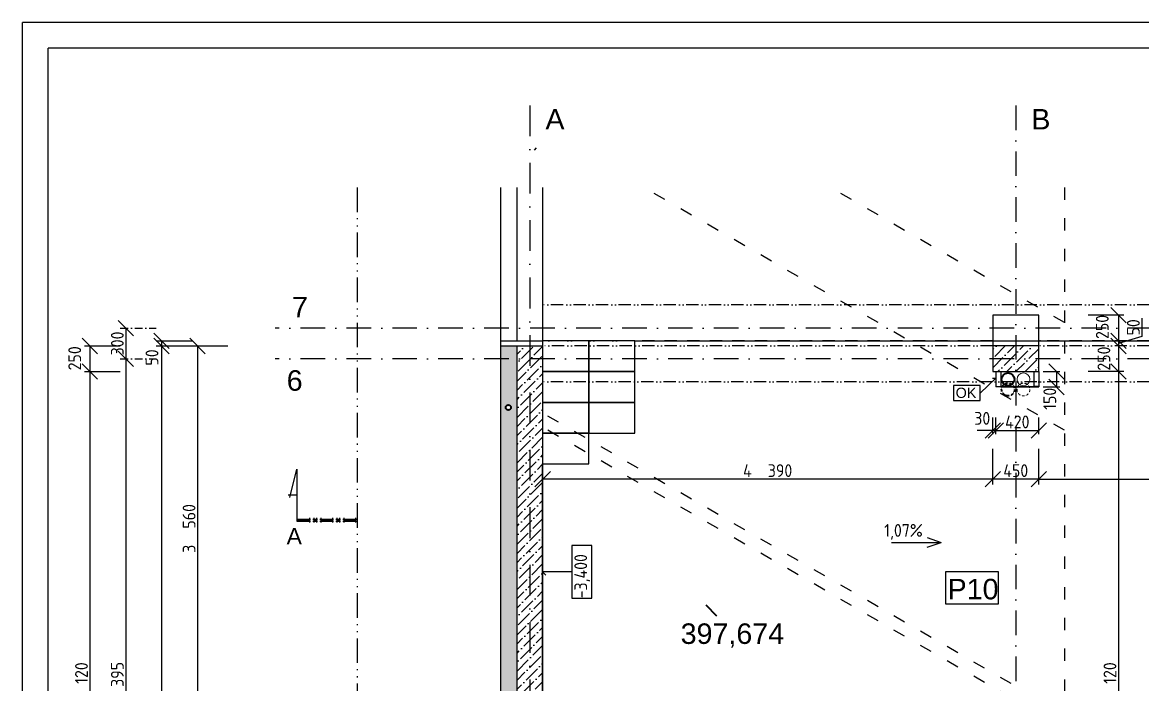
# Model space of a CAD drawing. Extents: x 4511820 to 5180432, y -1526536 to -944957.
# Drawn here: x 4975746 to 4986673, y -1402302 to -1395841 of the extents above; entities that cross this region are included whole.
import ezdxf

# ---------------------------------------------------------------- set-up
doc = ezdxf.new("R2010")
doc.units = 0
doc.header["$MEASUREMENT"] = 0
for name, pattern in [('ACAD_ISO03W100', [30, 12, -18]), ('ACAD_ISO12W100', [22, 12, -3, 0.5, -3, 0.5, -3]), ('BODKOCIARKOVANA_3', [5.6, 3, -1.3, 0, -1.3])]:
    doc.linetypes.add(name, pattern=pattern)
doc.layers.get('0').update_dxf_attribs({"linetype": 'CONTINUOUS'})
doc.layers.get('Defpoints').update_dxf_attribs({"color": 61, "linetype": 'CONTINUOUS'})
for name, color, linetype in [('HATCH', 7, 'CONTINUOUS'), ('KÓTY', 4, 'CONTINUOUS'), ('MÚRY', 1, 'CONTINUOUS'), ('osi', 253, 'CONTINUOUS'), ('Plochy', 41, 'CONTINUOUS'), ('POPIS', 7, 'CONTINUOUS'), ('POZEMOK', 7, 'CONTINUOUS'), ('TENKÁ', 7, 'CONTINUOUS'), ('tzb', 153, 'CONTINUOUS'), ('ZARIADENIE', 47, 'CONTINUOUS'), ('ŠRAFY', 82, 'CONTINUOUS')]:
    doc.layers.add(name, color=color, linetype=linetype)
doc.layers.add('zz-kanal-daždová', color=136, linetype='CONTINUOUS', lineweight=40)
doc.layers.add('zz-kanal-splaskova', color=37, linetype='CONTINUOUS', lineweight=18)
doc.styles.add('ARIAL', font='arial.ttf')
doc.styles.add('styl1', font='arial.ttf')
doc.styles.add('Style-Arial', font='arial.ttf')
doc.styles.add('STYLE1', font='isocp.shx')
doc.dimstyles.new('STANDARD-50', dxfattribs={"dimtxt": 125, "dimasz": 150, "dimexe": 10, "dimexo": 200, "dimgap": 20, "dimtad": 1, "dimdsep": 46, "dimlunit": 6, "dimtxsty": 'STYLE1', "dimblk1": 'OBLIQUE', "dimblk2": 'OBLIQUE', "dimsah": 1, "dimcen": 2.5, "dimse1": 1, "dimse2": 1, "dimadec": 0, "dimazin": 0, "dimtfac": 1, "dimtmove": 1, "dimatfit": 3, "dimldrblk": 'OBLIQUE', "dimfxl": 1, "dimtolj": 1, "dimtzin": 0, "dimarcsym": 0})
pattern_1 = [(45, (584112, 0), (33.1456304, 121.533978), [156.25, -31.25, 0, -31.25])]

# ---------------------------------------------------------------- blocks, each defined once
blk = doc.blocks.new('_OBLIQUE')
at = {"color": 0, "linetype": 'ByBlock'}
blk.add_line((-0.5, -0.5), (0.5, 0.5), dxfattribs=at)
blk = doc.blocks.new('*D13498')
at = {"layer": 'Defpoints', "color": 0}
for p in [(4979296, -1398823), (4976754, -1399123), (4979296, -1399123)]:
    blk.add_point(p, dxfattribs=at)
at = {"layer": 'KÓTY', "color": 0, "lineweight": -2}
blk.add_line((4976754, -1398823), (4976754, -1399123), dxfattribs=at)
at = {"layer": 'KÓTY', "color": 0, "linetype": 'ByBlock', "lineweight": -2, "xscale": 150, "yscale": 150, "zscale": 150}
for p, rotation in [((4976754, -1398823), 90), ((4976754, -1399123), 270)]:
    blk.add_blockref('_OBLIQUE', p, dxfattribs=dict(at, rotation=rotation))
at = {"layer": 'KÓTY', "color": 0, "insert": (4976672, -1398973), "char_height": 125, "attachment_point": 5, "rotation": 90, "style": 'STYLE1'}
blk.add_mtext('\\A1;300', dxfattribs=at)
blk = doc.blocks.new('*D13499')
at = {"layer": 'Defpoints', "color": 0}
for p in [(4977104, -1398998), (4979011, -1398948), (4979011, -1398998)]:
    blk.add_point(p, dxfattribs=at)
at = {"layer": 'KÓTY', "color": 0, "lineweight": -2}
blk.add_line((4977104, -1398948), (4977104, -1398998), dxfattribs=at)
at = {"layer": 'KÓTY', "color": 0, "linetype": 'ByBlock', "lineweight": -2, "xscale": 150, "yscale": 150, "zscale": 150}
for p, rotation in [((4977104, -1398948), 90), ((4977104, -1398998), 270)]:
    blk.add_blockref('_OBLIQUE', p, dxfattribs=dict(at, rotation=rotation))
at = {"layer": 'KÓTY', "color": 0, "insert": (4977010, -1399110), "char_height": 125, "attachment_point": 5, "rotation": 90, "style": 'STYLE1'}
blk.add_mtext('\\A1;50', dxfattribs=at)
blk = doc.blocks.new('*D13500')
at = {"layer": 'Defpoints', "color": 0}
for p in [(4980951, -1398998), (4976404, -1399248), (4980951, -1399248)]:
    blk.add_point(p, dxfattribs=at)
at = {"layer": 'KÓTY', "color": 0, "lineweight": -2}
blk.add_line((4976404, -1398998), (4976404, -1399248), dxfattribs=at)
at = {"layer": 'KÓTY', "color": 0, "linetype": 'ByBlock', "lineweight": -2, "xscale": 150, "yscale": 150, "zscale": 150}
for p, rotation in [((4976404, -1398998), 90), ((4976404, -1399248), 270)]:
    blk.add_blockref('_OBLIQUE', p, dxfattribs=dict(at, rotation=rotation))
at = {"layer": 'KÓTY', "color": 0, "insert": (4976256, -1399118), "char_height": 125, "attachment_point": 5, "rotation": 90, "style": 'STYLE1'}
blk.add_mtext('\\A1;250', dxfattribs=at)
blk = doc.blocks.new('*D13501')
at = {"layer": 'Defpoints', "color": 0}
for p in [(4980951, -1399248), (4976404, -1405368), (4980951, -1405368)]:
    blk.add_point(p, dxfattribs=at)
at = {"layer": 'KÓTY', "color": 0, "lineweight": -2}
blk.add_line((4976404, -1399248), (4976404, -1405368), dxfattribs=at)
at = {"layer": 'KÓTY', "color": 0, "linetype": 'ByBlock', "lineweight": -2, "xscale": 150, "yscale": 150, "zscale": 150}
for p, rotation in [((4976404, -1399248), 90), ((4976404, -1405368), 270)]:
    blk.add_blockref('_OBLIQUE', p, dxfattribs=dict(at, rotation=rotation))
at = {"layer": 'KÓTY', "color": 0, "insert": (4976322, -1402308), "char_height": 125, "attachment_point": 5, "rotation": 90, "style": 'STYLE1'}
blk.add_mtext('\\A1;6ﾠ120', dxfattribs=at)
blk = doc.blocks.new('*D13511')
at = {"layer": 'Defpoints', "color": 0}
for p in [(4980696, -1399123), (4976754, -1405518), (4980696, -1405518)]:
    blk.add_point(p, dxfattribs=at)
at = {"layer": 'KÓTY', "color": 0, "lineweight": -2}
blk.add_line((4976754, -1399123), (4976754, -1405518), dxfattribs=at)
at = {"layer": 'KÓTY', "color": 0, "linetype": 'ByBlock', "lineweight": -2, "xscale": 150, "yscale": 150, "zscale": 150}
for p, rotation in [((4976754, -1399123), 90), ((4976754, -1405518), 270)]:
    blk.add_blockref('_OBLIQUE', p, dxfattribs=dict(at, rotation=rotation))
at = {"layer": 'KÓTY', "color": 0, "insert": (4976672, -1402321), "char_height": 125, "attachment_point": 5, "rotation": 90, "style": 'STYLE1'}
blk.add_mtext('\\A1;6ﾠ395', dxfattribs=at)
blk = doc.blocks.new('*D13517')
at = {"layer": 'Defpoints', "color": 0}
for p in [(4979211, -1398998), (4977104, -1431808), (4982061, -1431808)]:
    blk.add_point(p, dxfattribs=at)
at = {"layer": 'KÓTY', "color": 0, "lineweight": -2}
blk.add_line((4977104, -1398998), (4977104, -1431808), dxfattribs=at)
at = {"layer": 'KÓTY', "color": 0, "linetype": 'ByBlock', "lineweight": -2, "xscale": 150, "yscale": 150, "zscale": 150}
for p, rotation in [((4977104, -1398998), 90), ((4977104, -1431808), 270)]:
    blk.add_blockref('_OBLIQUE', p, dxfattribs=dict(at, rotation=rotation))
at = {"layer": 'KÓTY', "color": 0, "insert": (4977022, -1415403), "char_height": 125, "attachment_point": 5, "rotation": 90, "style": 'STYLE1'}
blk.add_mtext('\\A1;32ﾠ810', dxfattribs=at)
blk = doc.blocks.new('*D13519')
at = {"layer": 'Defpoints', "color": 0}
for p in [(4980571, -1398998), (4977454, -1402558), (4980571, -1402558)]:
    blk.add_point(p, dxfattribs=at)
at = {"layer": 'KÓTY', "color": 0, "lineweight": -2}
blk.add_line((4977454, -1398998), (4977454, -1402558), dxfattribs=at)
at = {"layer": 'KÓTY', "color": 0, "linetype": 'ByBlock', "lineweight": -2, "xscale": 150, "yscale": 150, "zscale": 150}
for p, rotation in [((4977454, -1398998), 90), ((4977454, -1402558), 270)]:
    blk.add_blockref('_OBLIQUE', p, dxfattribs=dict(at, rotation=rotation))
at = {"layer": 'KÓTY', "color": 0, "insert": (4977372, -1400778), "char_height": 125, "attachment_point": 5, "rotation": 90, "style": 'STYLE1'}
blk.add_mtext('\\A1;3ﾠ560', dxfattribs=at)
blk = doc.blocks.new('*D21905')
at = {"layer": 'Defpoints', "color": 0}
for p in [(4985661, -1398524), (4989161, -1398524), (4989161, -1400297)]:
    blk.add_point(p, dxfattribs=at)
at = {"layer": 'KÓTY', "color": 0, "lineweight": -2, "ltscale": 25}
blk.add_line((4985661, -1400297), (4989161, -1400297), dxfattribs=at)
at = {"layer": 'KÓTY', "color": 0, "linetype": 'ByBlock', "lineweight": -2, "xscale": 150, "yscale": 150, "zscale": 150, "rotation": 180}
blk.add_blockref('_OBLIQUE', (4985661, -1400297), dxfattribs=at)
at = {"layer": 'KÓTY', "color": 0, "linetype": 'ByBlock', "lineweight": -2, "xscale": 150, "yscale": 150, "zscale": 150}
blk.add_blockref('_OBLIQUE', (4989161, -1400297), dxfattribs=at)
at = {"layer": 'KÓTY', "color": 0, "insert": (4987799, -1400209), "char_height": 125, "attachment_point": 5, "style": 'STYLE1'}
blk.add_mtext('\\A1;3ﾠ500', dxfattribs=at)
blk = doc.blocks.new('*D21906')
at = {"layer": 'Defpoints', "color": 0}
for p in [(4985211, -1398524), (4985661, -1398524), (4985211, -1400297)]:
    blk.add_point(p, dxfattribs=at)
at = {"layer": 'KÓTY', "color": 0, "lineweight": -2, "ltscale": 25}
blk.add_line((4985661, -1400297), (4985211, -1400297), dxfattribs=at)
at = {"layer": 'KÓTY', "color": 0, "linetype": 'ByBlock', "lineweight": -2, "xscale": 150, "yscale": 150, "zscale": 150, "rotation": 180}
blk.add_blockref('_OBLIQUE', (4985211, -1400297), dxfattribs=at)
at = {"layer": 'KÓTY', "color": 0, "linetype": 'ByBlock', "lineweight": -2, "xscale": 150, "yscale": 150, "zscale": 150}
blk.add_blockref('_OBLIQUE', (4985661, -1400297), dxfattribs=at)
at = {"layer": 'KÓTY', "color": 0, "insert": (4985436, -1400214), "char_height": 125, "attachment_point": 5, "style": 'STYLE1'}
blk.add_mtext('\\A1;450', dxfattribs=at)
blk = doc.blocks.new('*D21907')
at = {"layer": 'Defpoints', "color": 0}
for p in [(4980821, -1398524), (4985211, -1398524), (4980821, -1400297)]:
    blk.add_point(p, dxfattribs=at)
at = {"layer": 'KÓTY', "color": 0, "lineweight": -2, "ltscale": 25}
blk.add_line((4985211, -1400297), (4980821, -1400297), dxfattribs=at)
at = {"layer": 'KÓTY', "color": 0, "linetype": 'ByBlock', "lineweight": -2, "xscale": 150, "yscale": 150, "zscale": 150, "rotation": 180}
blk.add_blockref('_OBLIQUE', (4980821, -1400297), dxfattribs=at)
at = {"layer": 'KÓTY', "color": 0, "linetype": 'ByBlock', "lineweight": -2, "xscale": 150, "yscale": 150, "zscale": 150}
blk.add_blockref('_OBLIQUE', (4985211, -1400297), dxfattribs=at)
at = {"layer": 'KÓTY', "color": 0, "insert": (4983016, -1400214), "char_height": 125, "attachment_point": 5, "style": 'STYLE1'}
blk.add_mtext('\\A1;4ﾠ390', dxfattribs=at)
blk = doc.blocks.new('*D21908')
at = {"layer": 'Defpoints', "color": 0}
for p in [(4985864, -1398698), (4985864, -1398948), (4986438, -1398948)]:
    blk.add_point(p, dxfattribs=at)
at = {"layer": 'KÓTY', "color": 0, "lineweight": -2}
blk.add_line((4986438, -1398698), (4986438, -1398948), dxfattribs=at)
at = {"layer": 'KÓTY', "color": 0, "linetype": 'ByBlock', "lineweight": -2, "xscale": 150, "yscale": 150, "zscale": 150}
for p, rotation in [((4986438, -1398698), 90), ((4986438, -1398948), 270)]:
    blk.add_blockref('_OBLIQUE', p, dxfattribs=dict(at, rotation=rotation))
at = {"layer": 'KÓTY', "color": 0, "insert": (4986280, -1398812), "char_height": 125, "attachment_point": 5, "rotation": 90, "style": 'STYLE1'}
blk.add_mtext('\\A1;250', dxfattribs=at)
blk = doc.blocks.new('*D21909')
at = {"layer": 'Defpoints', "color": 0}
for p in [(4985864, -1398948), (4985864, -1398998), (4986438, -1398998)]:
    blk.add_point(p, dxfattribs=at)
at = {"layer": 'KÓTY', "color": 0, "lineweight": -2}
for p, q in [((4986665, -1398727), (4986665, -1398905)), ((4986665, -1398905), (4986438, -1398973)), ((4986438, -1398948), (4986438, -1398998))]:
    blk.add_line(p, q, dxfattribs=at)
at = {"layer": 'KÓTY', "color": 0, "linetype": 'ByBlock', "lineweight": -2, "xscale": 150, "yscale": 150, "zscale": 150}
for p, rotation in [((4986438, -1398948), 90), ((4986438, -1398998), 270)]:
    blk.add_blockref('_OBLIQUE', p, dxfattribs=dict(at, rotation=rotation))
at = {"layer": 'KÓTY', "color": 0, "insert": (4986583, -1398816), "char_height": 125, "attachment_point": 5, "rotation": 90, "style": 'STYLE1'}
blk.add_mtext('\\A1;50', dxfattribs=at)
blk = doc.blocks.new('*D21910')
at = {"layer": 'Defpoints', "color": 0}
for p in [(4985864, -1398998), (4985864, -1399248), (4986438, -1399248)]:
    blk.add_point(p, dxfattribs=at)
at = {"layer": 'KÓTY', "color": 0, "lineweight": -2}
blk.add_line((4986438, -1398998), (4986438, -1399248), dxfattribs=at)
at = {"layer": 'KÓTY', "color": 0, "linetype": 'ByBlock', "lineweight": -2, "xscale": 150, "yscale": 150, "zscale": 150}
for p, rotation in [((4986438, -1398998), 90), ((4986438, -1399248), 270)]:
    blk.add_blockref('_OBLIQUE', p, dxfattribs=dict(at, rotation=rotation))
at = {"layer": 'KÓTY', "color": 0, "insert": (4986296, -1399121), "char_height": 125, "attachment_point": 5, "rotation": 90, "style": 'STYLE1'}
blk.add_mtext('\\A1;250', dxfattribs=at)
blk = doc.blocks.new('*D21911')
at = {"layer": 'Defpoints', "color": 0}
for p in [(4985661, -1399248), (4985661, -1405368), (4986438, -1405368)]:
    blk.add_point(p, dxfattribs=at)
at = {"layer": 'KÓTY', "color": 0, "lineweight": -2}
blk.add_line((4986438, -1399248), (4986438, -1405368), dxfattribs=at)
at = {"layer": 'KÓTY', "color": 0, "linetype": 'ByBlock', "lineweight": -2, "xscale": 150, "yscale": 150, "zscale": 150}
for p, rotation in [((4986438, -1399248), 90), ((4986438, -1405368), 270)]:
    blk.add_blockref('_OBLIQUE', p, dxfattribs=dict(at, rotation=rotation))
at = {"layer": 'KÓTY', "color": 0, "insert": (4986355, -1402308), "char_height": 125, "attachment_point": 5, "rotation": 90, "style": 'STYLE1'}
blk.add_mtext('\\A1;6ﾠ120', dxfattribs=at)
blk = doc.blocks.new('*D55302')
at = {"layer": 'Defpoints', "color": 0}
for p in [(4985241, -1399248), (4985661, -1399248), (4985661, -1399822)]:
    blk.add_point(p, dxfattribs=at)
at = {"layer": 'KÓTY', "color": 0, "lineweight": -2}
blk.add_line((4985241, -1399822), (4985661, -1399822), dxfattribs=at)
at = {"layer": 'KÓTY', "color": 0, "linetype": 'ByBlock', "lineweight": -2, "xscale": 150, "yscale": 150, "zscale": 150, "rotation": 180}
blk.add_blockref('_OBLIQUE', (4985241, -1399822), dxfattribs=at)
at = {"layer": 'KÓTY', "color": 0, "linetype": 'ByBlock', "lineweight": -2, "xscale": 150, "yscale": 150, "zscale": 150}
blk.add_blockref('_OBLIQUE', (4985661, -1399822), dxfattribs=at)
at = {"layer": 'KÓTY', "color": 0, "insert": (4985451, -1399739), "char_height": 125, "attachment_point": 5, "style": 'STYLE1'}
blk.add_mtext('\\A1;420', dxfattribs=at)
blk = doc.blocks.new('*D55303')
at = {"layer": 'Defpoints', "color": 0}
for p in [(4985211, -1399248), (4985241, -1399248), (4985211, -1399822)]:
    blk.add_point(p, dxfattribs=at)
at = {"layer": 'KÓTY', "color": 0, "lineweight": -2}
for p, q in [((4985211, -1399822), (4985061, -1399822)), ((4985241, -1399822), (4985211, -1399822)), ((4985241, -1399822), (4985391, -1399822))]:
    blk.add_line(p, q, dxfattribs=at)
at = {"layer": 'KÓTY', "color": 0, "linetype": 'ByBlock', "lineweight": -2, "xscale": 150, "yscale": 150, "zscale": 150}
blk.add_blockref('_OBLIQUE', (4985211, -1399822), dxfattribs=at)
at = {"layer": 'KÓTY', "color": 0, "linetype": 'ByBlock', "lineweight": -2, "xscale": 150, "yscale": 150, "zscale": 150, "rotation": 180}
blk.add_blockref('_OBLIQUE', (4985241, -1399822), dxfattribs=at)
at = {"layer": 'KÓTY', "color": 0, "insert": (4985109, -1399704), "char_height": 125, "attachment_point": 5, "style": 'STYLE1'}
blk.add_mtext('\\A1;30', dxfattribs=at)
blk = doc.blocks.new('*D55304')
at = {"layer": 'Defpoints', "color": 0}
for p in [(4985211, -1399248), (4985661, -1399398), (4985834, -1399398)]:
    blk.add_point(p, dxfattribs=at)
at = {"layer": 'KÓTY', "color": 0, "lineweight": -2}
blk.add_line((4985834, -1399248), (4985834, -1399398), dxfattribs=at)
at = {"layer": 'KÓTY', "color": 0, "linetype": 'ByBlock', "lineweight": -2, "xscale": 150, "yscale": 150, "zscale": 150}
for p, rotation in [((4985834, -1399248), 90), ((4985834, -1399398), 270)]:
    blk.add_blockref('_OBLIQUE', p, dxfattribs=dict(at, rotation=rotation))
at = {"layer": 'KÓTY', "color": 0, "insert": (4985768, -1399513), "char_height": 125, "attachment_point": 5, "rotation": 90, "style": 'STYLE1'}
blk.add_mtext('\\A1;150', dxfattribs=at)

msp = doc.modelspace()

# ---------------------------------------------------------------- hatches: boundary and pattern name
at = {"layer": 'HATCH'}
h = msp.add_hatch(color=256, dxfattribs=at)
h.dxf.hatch_style = 1
h.paths.add_polyline_path([(4985291, -1399398.048), (4985291, -1399393.048), (4985246, -1399393.048), (4985246, -1399348.048), (4985241, -1399348.048), (4985241, -1399398.048)])
h = msp.add_hatch(color=256, dxfattribs=at)
h.dxf.hatch_style = 1
h.paths.add_polyline_path([(4985611, -1399398.048), (4985611, -1399393.048), (4985656, -1399393.048), (4985656, -1399348.048), (4985661, -1399348.048), (4985661, -1399398.048)])
at = {"layer": 'TENKÁ'}
h = msp.add_hatch(color=256, dxfattribs=at)
h.dxf.hatch_style = 1
h.paths.add_polyline_path([(4978545.262, -1400706.757), (4978422.362, -1400706.757), (4978422.362, -1400686.057), (4978545.262, -1400686.057)])
h = msp.add_hatch(color=256, dxfattribs=at)
h.dxf.hatch_style = 1
h.paths.add_polyline_path([(4978589.162, -1400706.757), (4978589.162, -1400686.057), (4978613.362, -1400686.057), (4978613.362, -1400706.757)])
h = msp.add_hatch(color=256, dxfattribs=at)
h.dxf.hatch_style = 1
h.paths.add_polyline_path([(4978770.162, -1400706.757), (4978657.262, -1400706.757), (4978657.262, -1400686.057), (4978770.162, -1400686.057)])
h = msp.add_hatch(color=256, dxfattribs=at)
h.dxf.hatch_style = 1
h.paths.add_polyline_path([(4978814.062, -1400706.757), (4978814.062, -1400686.057), (4978838.262, -1400686.057), (4978838.262, -1400706.757)])
h = msp.add_hatch(color=256, dxfattribs=at)
h.dxf.hatch_style = 1
h.paths.add_polyline_path([(4978882.162, -1400706.757), (4978882.162, -1400686.057), (4978995.062, -1400686.057), (4978995.062, -1400706.757)])
at = {"layer": 'ŠRAFY'}
h = msp.add_hatch(dxfattribs=at)
h.set_pattern_fill('HEX', color=256, scale=200)
h.set_pattern_definition([(0, (9e-09, -175781), (0, 43.3012702), [25, -50]), (120, (9e-09, -175781), (-37.5, -21.6506351), [25, -50]), (60, (25, -175781), (-37.5, 21.6506351), [25, -50])])
h.paths.add_polyline_path([(4980411, -1398998.048), (4980411, -1402608.048), (4980531, -1402608.048), (4980571, -1402608.048), (4980571, -1402558.048), (4980571, -1398998.048)])
h.paths.add_polyline_path([(4980511, -1399598.048, 1), (4980461, -1399598.048, 1)], flags=16)
h = msp.add_hatch(dxfattribs=at)
h.set_pattern_fill('ANSI36', color=256, scale=500)
h.set_pattern_definition(pattern_1)
h.paths.add_polyline_path([(4980821, -1399348.048), (4980821, -1398998.048), (4980571, -1398998.048), (4980571, -1402558.048), (4980821, -1402558.048), (4980821, -1402342.424), (4980821, -1401215.208)])
h = msp.add_hatch(dxfattribs=at)
h.set_pattern_fill('ANSI36', color=256, scale=500)
h.set_pattern_definition(pattern_1)
h.paths.add_polyline_path([(4985211, -1399248.048), (4985291, -1399248.048), (4985581, -1399248.048), (4985661, -1399248.048), (4985661, -1398998.048), (4985211, -1398998.048)])

# ---------------------------------------------------------------- linework, layer by layer
at = {"layer": 'KÓTY', "ltscale": 0.25}
for p, q in [((4986491, -1398698.048), (4986141, -1398698.048)), ((4986491, -1399248.048), (4986141, -1399248.048))]:
    msp.add_line(p, q, dxfattribs=at)
at = {"layer": 'KÓTY', "linetype": 'BODKOCIARKOVANA_3', "ltscale": 25}
for p, q in [((4976701.097, -1398823.048), (4977051.097, -1398823.048)), ((4976701.097, -1399123.048), (4977051.097, -1399123.048))]:
    msp.add_line(p, q, dxfattribs=at)
at = {"layer": 'KÓTY', "ltscale": 25}
for p, q in [((4976351.097, -1398998.048), (4976701.097, -1398998.048)), ((4977051.097, -1398948.048), (4977401.097, -1398948.048)), ((4977051.097, -1398998.048), (4977401.097, -1398998.048)), ((4977401.097, -1398998.048), (4977751.097, -1398998.048)), ((4976351.097, -1399248.048), (4976701.097, -1399248.048)), ((4985211, -1400349.903), (4985211, -1399999.903)), ((4985661, -1400349.903), (4985661, -1399999.903))]:
    msp.add_line(p, q, dxfattribs=at)
at = {"layer": 'KÓTY'}
for p, q in [((4985241, -1399311.68), (4985088.265, -1399457.655)), ((4985208.759, -1399311.68), (4985241, -1399311.68)), ((4985703.541, -1399248.048), (4985866.163, -1399248.048)), ((4985703.541, -1399398.048), (4985866.163, -1399398.048)), ((4985211, -1399858.344), (4985211, -1399695.722)), ((4985241, -1399858.344), (4985241, -1399695.722)), ((4985661, -1399858.344), (4985661, -1399695.722))]:
    msp.add_line(p, q, dxfattribs=at)
at = {"layer": 'MÚRY'}
for p, q in [((4980411, -1397450.857), (4980411, -1402608.048)), ((4980821, -1397450.857), (4980821, -1402608.048))]:
    msp.add_line(p, q, dxfattribs=at)
for points in [[(4985661, -1398698.048), (4985211, -1398698.048), (4985211, -1398948.048), (4985661, -1398948.048)], [(4985661, -1398998.048), (4985211, -1398998.048), (4985211, -1399248.048), (4985661, -1399248.048)]]:
    msp.add_lwpolyline(points, close=True, dxfattribs=at)
at = {"layer": 'osi', "linetype": 'BODKOCIARKOVANA_3', "ltscale": 100}
msp.add_line((4980696, -1396650.857), (4980696, -1434168.048), dxfattribs=at)
at = {"layer": 'osi', "linetype": 'BODKOCIARKOVANA_3', "ltscale": 80}
for p, q in [((4985436, -1396650.857), (4985436, -1434168.048)), ((5041881, -1398823.048), (4978211, -1398823.048)), ((5041881, -1399123.048), (4978211, -1399123.048))]:
    msp.add_line(p, q, dxfattribs=at)
at = {"layer": 'Plochy'}
for points in [[(4981271, -1398948.048), (4980821, -1398948.048), (4980821, -1399248.048), (4981271, -1399248.048)], [(4981721, -1398948.048), (4981271, -1398948.048), (4981271, -1399248.048), (4981721, -1399248.048)], [(4981271, -1399248.048), (4980821, -1399248.048), (4980821, -1399548.048), (4981271, -1399548.048)], [(4981721, -1399248.048), (4981271, -1399248.048), (4981271, -1399548.048), (4981721, -1399548.048)], [(4981271, -1399548.048), (4980821, -1399548.048), (4980821, -1399848.048), (4981271, -1399848.048)], [(4981721, -1399548.048), (4981271, -1399548.048), (4981271, -1399848.048), (4981721, -1399848.048)], [(4981271, -1399848.048), (4980821, -1399848.048), (4980821, -1400148.048), (4981271, -1400148.048)]]:
    msp.add_lwpolyline(points, close=True, dxfattribs=at)
msp.add_lwpolyline([(4980821, -1431558.048), (4980821, -1400148.048), (4981271, -1400148.048), (4981271, -1399848.048), (4981721, -1399848.048), (4981721, -1398948.048), (4985211, -1398948.048), (4985211, -1399248.048), (4985661, -1399248.048), (4985661, -1398948.048), (4989161, -1398948.048), (4989161, -1399248.048), (4989611, -1399248.048), (4989611, -1398948.048), (4994001, -1398948.048), (4994001, -1415508.048)], dxfattribs=at)
at = {"layer": 'POPIS', "color": 8, "ltscale": 0.25}
msp.add_lwpolyline([(4985268.39, -1401200.9), (4984751.99, -1401200.9), (4984751.99, -1401513.1), (4985268.39, -1401513.1)], close=True, dxfattribs=at)
at = {"layer": 'POZEMOK', "linetype": 'ACAD_ISO03W100', "ltscale": 10}
for p, q in [((4985911, -1399820.232), (4981807.122, -1397450.857)), ((4985911, -1398769.82), (4983626.489, -1397450.857)), ((4985911, -1397450.857), (4985911, -1431503.32)), ((4985911, -1402591.513), (4980821, -1399652.8)), ((4985911, -1402730.077), (4980821, -1399791.364))]:
    msp.add_line(p, q, dxfattribs=at)
at = {"layer": 'TENKÁ', "color": 7}
for p, q in [((4975746, -1436478.808), (4975746, -1395840.921)), ((5054537, -1395840.921), (4975746, -1395840.921)), ((4975996, -1436228.808), (4975996, -1396090.921)), ((5054287, -1396090.921), (4975996, -1396090.921))]:
    msp.add_line(p, q, dxfattribs=at)
at = {"layer": 'TENKÁ', "linetype": 'ACAD_ISO12W100', "ltscale": 20}
msp.add_line((4979011, -1397450.857), (4979011, -1433368.048), dxfattribs=at)
at = {"layer": 'TENKÁ'}
for p, q in [((4980571, -1398948.048), (4980571, -1397450.857)), ((4980411, -1398948.048), (4980821, -1398948.048)), ((4980411, -1398998.048), (4980821, -1398998.048)), ((4980571, -1402608.048), (4980571, -1398998.048)), ((4985241, -1399248.048), (4985241, -1399398.048)), ((4985291, -1399248.048), (4985291, -1399398.048)), ((4985611, -1399248.048), (4985611, -1399398.048)), ((4985661, -1399248.048), (4985661, -1399398.048)), ((4985291, -1399398.048), (4985241, -1399398.048)), ((4985246, -1399393.048), (4985291, -1399393.048)), ((4985291, -1399393.048), (4985291, -1399398.048)), ((4985291, -1399393.048), (4985611, -1399393.048)), ((4985291, -1399398.048), (4985611, -1399398.048)), ((4985656, -1399393.048), (4985611, -1399393.048)), ((4985611, -1399393.048), (4985611, -1399398.048)), ((4985611, -1399398.048), (4985661, -1399398.048)), ((4985656, -1399348.048), (4985661, -1399348.048)), ((4978355.862, -1400477.657), (4978422.362, -1400198.757)), ((4978422.362, -1400198.757), (4978422.362, -1400706.757)), ((4978422.362, -1400452.757), (4978339.762, -1400452.757)), ((4978422.362, -1400686.057), (4978555.262, -1400686.057)), ((4978422.362, -1400706.757), (4978555.262, -1400706.757)), ((4978545.262, -1400673.057), (4978545.262, -1400718.657)), ((4978579.162, -1400686.057), (4978623.362, -1400686.057)), ((4978579.162, -1400706.757), (4978623.362, -1400706.757)), ((4978589.162, -1400673.057), (4978589.162, -1400718.657)), ((4978613.362, -1400673.057), (4978613.362, -1400718.657)), ((4978647.262, -1400686.057), (4978780.162, -1400686.057)), ((4978647.262, -1400706.757), (4978780.162, -1400706.757)), ((4978657.262, -1400673.057), (4978657.262, -1400718.657)), ((4978770.162, -1400673.057), (4978770.162, -1400718.657)), ((4978804.062, -1400686.057), (4978848.262, -1400686.057)), ((4978804.062, -1400706.757), (4978848.262, -1400706.757)), ((4978814.062, -1400673.057), (4978814.062, -1400718.657)), ((4978838.262, -1400673.057), (4978838.262, -1400718.657)), ((4978872.162, -1400686.057), (4979005.062, -1400686.057)), ((4978872.162, -1400706.757), (4979005.062, -1400706.757)), ((4978882.162, -1400673.057), (4978882.162, -1400718.657)), ((4978995.062, -1400673.057), (4978995.062, -1400718.657)), ((4984573, -1400867.5), (4984707, -1400914.5)), ((4984224.5, -1400914.5), (4984707, -1400914.5)), ((4984573, -1400961.5), (4984707, -1400914.5))]:
    msp.add_line(p, q, dxfattribs=at)
at = {"layer": 'TENKÁ', "linetype": 'ACAD_ISO12W100', "ltscale": 10}
for p, q in [((4994001, -1398598.048), (4980821, -1398598.048)), ((4985211, -1398948.048), (4980821, -1398948.048)), ((4985211, -1398998.048), (4980821, -1398998.048)), ((4989161, -1398948.048), (4985661, -1398948.048)), ((4989161, -1398998.048), (4985661, -1398998.048)), ((4994001, -1399348.048), (4980821, -1399348.048))]:
    msp.add_line(p, q, dxfattribs=at)
at = {"layer": 'TENKÁ', "ltscale": 0.25}
for p in [(4981104.75, -1401201.825), (4980850.5, -1401235.223)]:
    msp.add_line(p, (4980821, -1401201.825), dxfattribs=at)
at = {"layer": 'TENKÁ'}
msp.add_lwpolyline([(4985088.265, -1399383.873), (4984828.678, -1399383.873), (4984828.678, -1399531.436), (4985088.265, -1399531.436)], close=True, dxfattribs=at)
at = {"layer": 'TENKÁ', "ltscale": 0.25}
msp.add_lwpolyline([(4981301, -1400944.509), (4981104.75, -1400944.509), (4981104.75, -1401459.141), (4981301, -1401459.141)], close=True, dxfattribs=at)
at = {"layer": 'tzb'}
msp.add_circle((4980486, -1399598.048), 25, dxfattribs=at)
at = {"layer": 'ZARIADENIE', "ltscale": 0.25}
msp.add_line((4980756.751, -1397063.958), (4980736.924, -1397086.473), dxfattribs=at)
at = {"layer": 'zz-kanal-daždová'}
msp.add_line((4982411.507, -1401523.556), (4982518.132, -1401630.18), dxfattribs=at)
for centre, radius in [((4985361, -1399323.048), 62.5), ((4980486, -1399598.048), 25)]:
    msp.add_circle(centre, radius, dxfattribs=at)
at = {"layer": 'zz-kanal-daždová', "linetype": 'ACAD_ISO12W100', "ltscale": 2}
msp.add_circle((4985361, -1399423.048), 62.5, dxfattribs=at)
at = {"layer": 'zz-kanal-splaskova'}
msp.add_circle((4985511, -1399323.048), 62.5, dxfattribs=at)
at = {"layer": 'zz-kanal-splaskova', "linetype": 'ACAD_ISO12W100', "ltscale": 2}
msp.add_circle((4985511, -1399423.048), 62.5, dxfattribs=at)

# ---------------------------------------------------------------- texts
at = {"layer": 'Plochy', "style": 'Style-Arial'}
msp.add_text('397,674', height=200, dxfattribs=at).set_placement((4982166.966, -1401904.714))
at = {"layer": 'POPIS', "color": 8, "ltscale": 0.25, "style": 'Style-Arial'}
msp.add_text('P10', height=200, dxfattribs=at).set_placement((4984770.856, -1401469.864))
at = {"layer": 'TENKÁ', "ltscale": 0.25}
for s, height, style, p in [('A', 200, 'styl1', (4980848.054, -1396885.357)), ('B', 200, 'styl1', (4985588.054, -1396885.357)), ('7', 200, 'styl1', (4978376.054, -1398718.645)), ('6', 200, 'styl1', (4978324.054, -1399434.626)), ('1,07%', 125, 'STYLE1', (4984153.082, -1400859.789)), ('A', 160, 'styl1', (4978323.473, -1400933.411))]:
    msp.add_text(s, height=height, dxfattribs=dict(at, style=style)).set_placement(p)
at = {"layer": 'TENKÁ', "style": 'ARIAL'}
msp.add_text('OK', height=100, dxfattribs=at).set_placement((4984849.588, -1399504.765))
at = {"layer": 'TENKÁ', "ltscale": 0.25, "style": 'STYLE1'}
msp.add_text('-3,400', height=125, rotation=90, dxfattribs=at).set_placement((4981254.951, -1401460.251))

# ---------------------------------------------------------------- dimensions: what is measured, and where the dimension line sits
at = {"layer": 'KÓTY', "ltscale": 25}
for base, p1, p2, picture, middle in [((4980821, -1400296.5), (4985211, -1398524.048), (4980821, -1398524.048), '*D21907', (4983016, -1400213.957)), ((4985211, -1400296.5), (4985661, -1398524.048), (4985211, -1398524.048), '*D21906', (4985436, -1400214))]:
    dim = msp.add_linear_dim(base=base, p1=p1, p2=p2, dimstyle='STANDARD-50', dxfattribs=at)
    dim.commit()
    dim.dimension.update_dxf_attribs({"geometry": picture, "text_midpoint": middle})
dim = msp.add_linear_dim(base=(4989161, -1400296.5), p1=(4985661, -1398524.048), p2=(4989161, -1398524.048), dimstyle='STANDARD-50', dxfattribs=at)
dim.commit()
dim.dimension.update_dxf_attribs({"geometry": '*D21905', "text_midpoint": (4987799, -1400292), "dimtype": 160})
at = {"layer": 'KÓTY'}
for base, p1, p2, picture, middle in [((4986437.597, -1398948.048), (4985863.597, -1398698.048), (4985863.597, -1398948.048), '*D21908', (4986362.597, -1398812)), ((4977104.5, -1398998.048), (4979011, -1398948.048), (4979011, -1398998.048), '*D13499', (4977092.5, -1399109.857)), ((4976404.5, -1399248.048), (4980951, -1398998.048), (4980951, -1399248.048), '*D13500', (4976338.5, -1399117.857)), ((4986437.597, -1399248.048), (4985863.597, -1398998.048), (4985863.597, -1399248.048), '*D21910', (4986378.097, -1399121))]:
    dim = msp.add_linear_dim(base=base, p1=p1, p2=p2, angle=90, dimstyle='STANDARD-50', dxfattribs=at)
    dim.commit()
    dim.dimension.update_dxf_attribs({"geometry": picture, "text_midpoint": middle, "dimtype": 160})
for base, p1, p2, picture, middle in [((4976754.5, -1399123.048), (4979296, -1398823.048), (4979296, -1399123.048), '*D13498', (4976672, -1398973.048)), ((4986437.597, -1398998.048), (4985863.597, -1398948.048), (4985863.597, -1398998.048), '*D21909', (4986582.597, -1398884.798)), ((4977104.5, -1431808.048), (4979211, -1398998.048), (4982061, -1431808.048), '*D13517', (4977021.957, -1415403.048)), ((4977454.5, -1402558.048), (4980571, -1398998.048), (4980571, -1402558.048), '*D13519', (4977371.957, -1400778.048)), ((4976754.5, -1405518.048), (4980696, -1399123.048), (4980696, -1405518.048), '*D13511', (4976671.957, -1402320.548)), ((4976404.5, -1405368.048), (4980951, -1399248.048), (4980951, -1405368.048), '*D13501', (4976321.957, -1402308.048))]:
    dim = msp.add_linear_dim(base=base, p1=p1, p2=p2, angle=90, dimstyle='STANDARD-50', dxfattribs=at)
    dim.commit()
    dim.dimension.update_dxf_attribs({"geometry": picture, "text_midpoint": middle})
dim = msp.add_linear_dim(base=(4985834.299, -1399398.048), p1=(4985211, -1399248.048), p2=(4985661, -1399398.048), angle=90, dimstyle='STANDARD-50', override={"dimtxsty": 'STYLE1', "dimldrblk": 'OBLIQUE'}, dxfattribs=at)
dim.commit()
dim.dimension.update_dxf_attribs({"geometry": '*D55304', "text_midpoint": (4985850.231, -1399513.115), "dimtype": 160})
dim = msp.add_linear_dim(base=(4986437.597, -1405368.048), p1=(4985661, -1399248.048), p2=(4985661, -1405368.048), angle=90, dimstyle='STANDARD-50', override={"dimtxsty": 'STYLE1', "dimldrblk": 'OBLIQUE'}, dxfattribs=at)
dim.commit()
dim.dimension.update_dxf_attribs({"geometry": '*D21911', "text_midpoint": (4986355.054, -1402308.048)})
dim = msp.add_linear_dim(base=(4985211, -1399821.532), p1=(4985241, -1399248.048), p2=(4985211, -1399248.048), dimstyle='STANDARD-50', override={"dimtxsty": 'STYLE1', "dimldrblk": 'OBLIQUE'}, dxfattribs=at)
dim.commit()
dim.dimension.update_dxf_attribs({"geometry": '*D55303', "text_midpoint": (4985108.688, -1399786.397), "dimtype": 160})
dim = msp.add_linear_dim(base=(4985661, -1399821.532), p1=(4985241, -1399248.048), p2=(4985661, -1399248.048), dimstyle='STANDARD-50', override={"dimtxsty": 'STYLE1', "dimldrblk": 'OBLIQUE'}, dxfattribs=at)
dim.commit()
dim.dimension.update_dxf_attribs({"geometry": '*D55302', "text_midpoint": (4985451, -1399739.032)})

doc.saveas('drawing.dxf')
